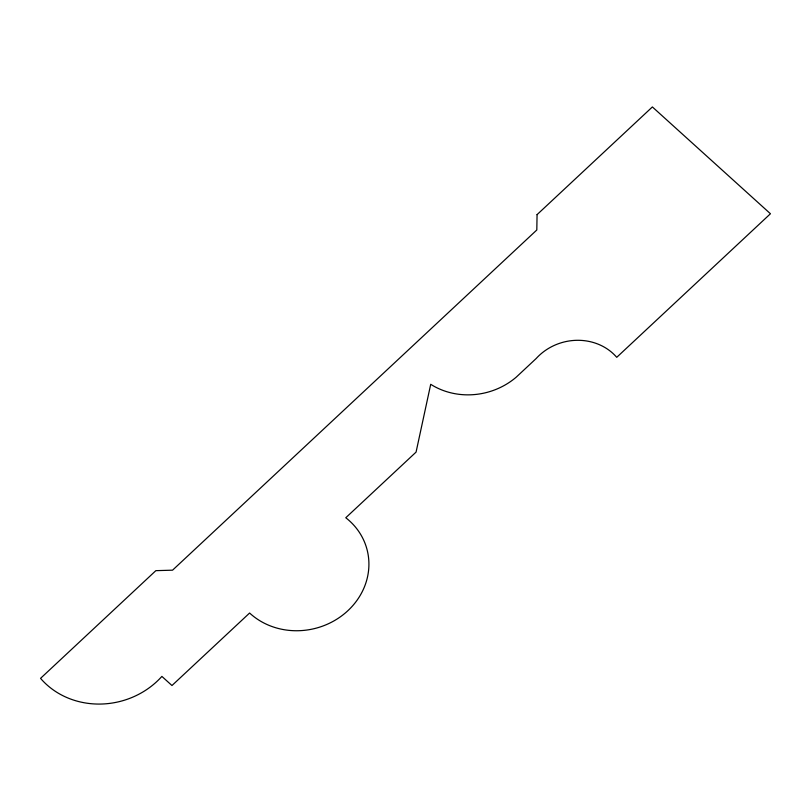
<?xml version="1.0" encoding="UTF-8"?>
<svg xmlns="http://www.w3.org/2000/svg" width="811" height="811" viewBox="0 0 811 811"><rect width="100%" height="100%" fill="white"/><g stroke="black" fill="none" stroke-linecap="round" stroke-linejoin="round"><path stroke-width="1.22" d="M537.064 214.631L536.811 229.989L172.561 570.174L155.854 570.66L40.55 678.351A78.434 71.256 -14.7 0 0 161.886 676.404L171.973 685.528L249.606 613.025A69.523 63.157 -14.7 0 0 349.409 609.233A69.523 63.157 -14.7 0 0 345.78 517.753L416.073 452.102L430.712 384.302A68.448 62.183 -14.7 0 0 516.212 377.176L536.162 358.533A52.269 47.484 -14.7 0 1 616.735 357.316L770.45 213.749L652.379 106.94L537.064 214.631"/></g></svg>
